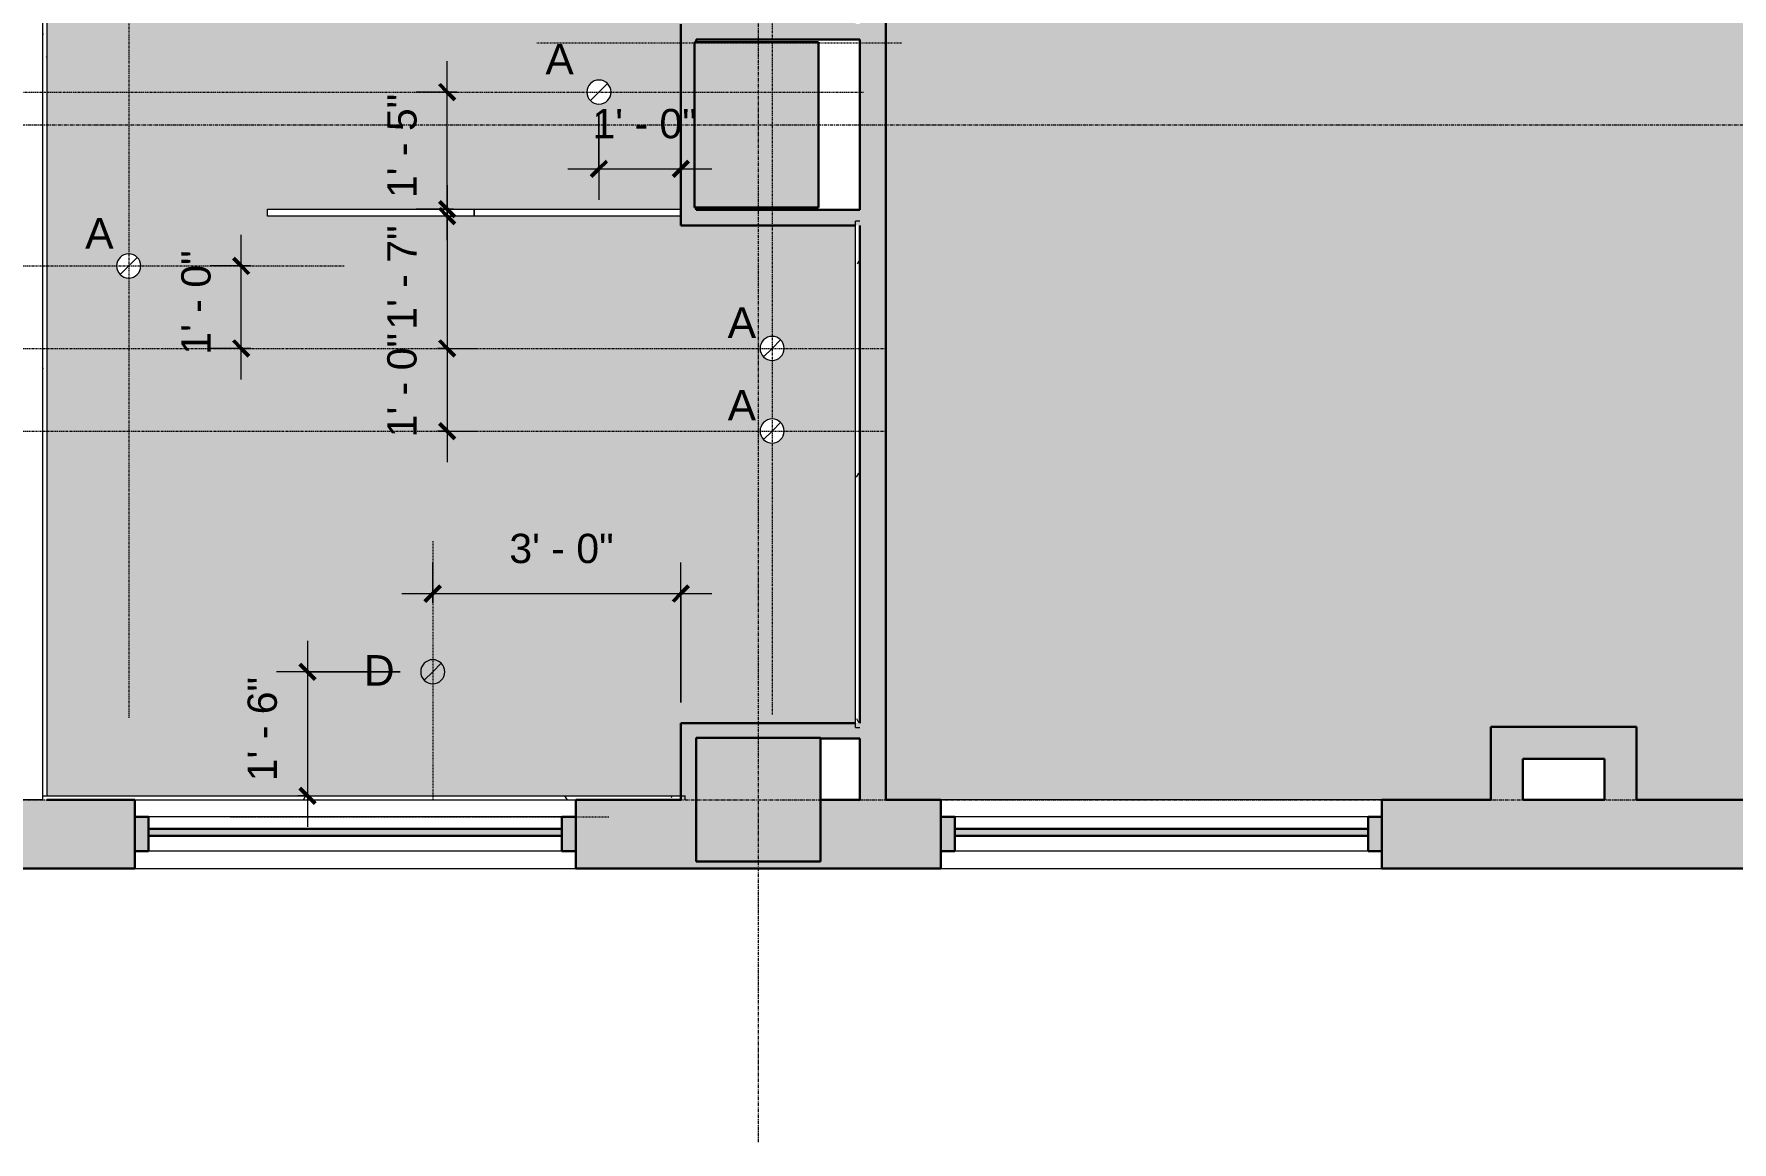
# Model space of a CAD drawing. Header units: inches. Extents: x 2810 to 3942, y 240 to 1078.
# Drawn here: x 3260.7 to 3507.2, y 239.9 to 400.9 of the extents above; entities that cross this region are included whole.
import ezdxf

# ---------------------------------------------------------------- set-up
doc = ezdxf.new("R2010")
doc.units = ezdxf.units.IN
doc.header["$MEASUREMENT"] = 0
for name, pattern in [('Center 1_4_', [0.53125, 0.25, -0.09375, 0.09375, -0.09375]), ('Center 1_8_', [0.3125, 0.125, -0.0625, 0.0625, -0.0625]), ('Grid Line 1_2_', [0.875, 0.5, -0.125, 0.125, -0.125])]:
    doc.linetypes.add(name, pattern=pattern)
for name, color, linetype, lineweight in [('A-ANNO-DIMS', 211, 'Continuous', 9), ('A-ANNO-DIMS-48', 211, 'Continuous', 9), ('A-CLNG', 13, 'Continuous', 18), ('A-CLNG-PATT', 13, 'Continuous', 18), ('A-DETL', 90, 'Continuous', 9), ('A-DETL-GENF', 92, 'Continuous', 9), ('A-GLAZ-CURT', 52, 'Continuous', 18), ('A-GLAZ-CWMG', 51, 'Continuous', 18), ('A-WALL', 113, 'Continuous', 18), ('A-WALL-PATT', 111, 'Continuous', 18), ('E-LITE-EQPM', 33, 'Continuous', 9), ('E-LITE-EQPM-IDEN', 33, 'Continuous', 9), ('I-WALL', 2, 'Continuous', 18), ('S-COLS', 52, 'Continuous', 18), ('S-GRID', 1, 'Continuous', 9)]:
    doc.layers.add(name, color=color, linetype=linetype, lineweight=lineweight)
doc.styles.add('Arial', font='arial.ttf', dxfattribs={"height": 4.425898})
doc.styles.add('Swis721 Lt BT', font='swissl.ttf', dxfattribs={"height": 4.257319})
doc.dimstyles.new('OTJ_-_3_32__Linear__1_2__Tolerance', dxfattribs={"dimscale": 12, "dimtxt": 4.5, "dimasz": 0.1875, "dimexe": 0.375, "dimexo": 0.25, "dimgap": 0.25, "dimtad": 1, "dimdec": 1, "dimrnd": 0.5, "dimzin": 3, "dimdsep": 46, "dimlunit": 4, "dimtxsty": 'Swis721 Lt BT', "dimblk1": 'OBLIQUE', "dimblk2": 'OBLIQUE', "dimsah": 1, "dimcen": 0.09, "dimdle": 0.375, "dimazin": 0, "dimtfac": 1, "dimtdec": 4, "dimtix": 1, "dimtmove": 0, "dimatfit": 3, "dimfxl": 1, "dimtvp": 1, "dimfrac": 2, "dimtolj": 1, "dimtzin": 0, "dimarcsym": 2})
doc.dimstyles.new('OTJ_-_3_32__Linear__1_2__Tolerance_4', dxfattribs={"dimscale": 12, "dimtxt": 4.5, "dimasz": 0.1875, "dimexe": 0.375, "dimexo": 0.25, "dimgap": 0.25, "dimtad": 1, "dimdec": 1, "dimrnd": 0.5, "dimzin": 3, "dimdsep": 46, "dimlunit": 4, "dimtxsty": 'Swis721 Lt BT', "dimblk1": 'OBLIQUE', "dimblk2": 'OBLIQUE', "dimsah": 1, "dimcen": 0.09, "dimdle": 0.375, "dimazin": 0, "dimtfac": 1, "dimtdec": 4, "dimtix": 1, "dimtmove": 0, "dimatfit": 3, "dimfxl": 1, "dimtvp": 1, "dimfrac": 2, "dimtolj": 1, "dimtzin": 0, "dimarcsym": 2})
pattern_1 = [(0, (0, 0), (15.36, 3.84), [0.634, -10.886, 0.634, -10.886, -61.44]), (0, (0, 0), (15.36, 3.84), [-23.04, 0.634, -22.406, 0.634, -10.886, -26.88]), (0, (0, 0), (15.36, 3.84), [-57.6, 0.634, -7.046, 0.634, -18.566]), (120, (5.76, 1.92), (-11.0055376, 11.38215), [0.634, -10.886, 0.634, -10.886, -61.44]), (120, (5.76, 1.92), (-11.0055376, 11.38215), [-23.04, 0.634, -22.406, 0.634, -10.886, -26.88]), (120, (5.76, 1.92), (-11.0055376, 11.38215), [-57.6, 0.634, -7.046, 0.634, -18.566]), (240, (7.68, 9.6), (-4.3544624, -15.22215), [0.634, -10.886, 0.634, -10.886, -61.44]), (240, (7.68, 9.6), (-4.3544624, -15.22215), [-23.04, 0.634, -22.406, 0.634, -10.886, -26.88]), (240, (7.68, 9.6), (-4.3544624, -15.22215), [-57.6, 0.634, -7.046, 0.634, -18.566])]

# ---------------------------------------------------------------- blocks, each defined once
blk = doc.blocks.new('System Panel - Glazed-4469464-FIRST FLOOR RCP')
at = {"layer": 'A-GLAZ-CURT'}
blk.add_hatch(color=250, dxfattribs=at).paths.add_polyline_path([(30, -0.75), (-30, -0.75), (-30, -1.75), (30, -1.75)], flags=0)
at = {"layer": 'A-GLAZ-CURT', "color": 8, "lineweight": 30}
for p, q in [((-30, -1.75), (-30, -0.75)), ((-30, -0.75), (30, -0.75)), ((30, -1.75), (-30, -1.75)), ((30, -0.75), (30, -1.75))]:
    blk.add_line(p, q, dxfattribs=at)
blk = doc.blocks.new('Rectangular Mullion - 2 x 5_ rectangular-4469463-FIRST FLOOR RCP')
at = {"layer": 'A-GLAZ-CWMG'}
blk.add_hatch(color=250, dxfattribs=at).paths.add_polyline_path([(-2, -1.5), (0, -1.5), (0, 3.5), (-2, 3.5), (-2, 0.75)], flags=0)
at = {"layer": 'A-GLAZ-CWMG', "color": 8, "lineweight": 30}
for p, q in [((-2, 3.5), (0, 3.5)), ((-2, -1.5), (-2, 3.5)), ((0, 3.5), (0, -1.5)), ((0, -1.5), (-2, -1.5))]:
    blk.add_line(p, q, dxfattribs=at)
blk = doc.blocks.new('Rectangular Mullion - 2 x 5_ rectangular-4354936-FIRST FLOOR RCP')
at = {"layer": 'A-GLAZ-CWMG'}
blk.add_hatch(color=250, dxfattribs=at).paths.add_polyline_path([(0, -1.5), (-2, -1.5), (-2, 3.5), (0, 3.5), (0, 0.75)], flags=0)
at = {"layer": 'A-GLAZ-CWMG', "color": 8, "lineweight": 30}
for p, q in [((0, 3.5), (-2, 3.5)), ((-2, 3.5), (-2, -1.5)), ((0, -1.5), (0, 3.5)), ((-2, -1.5), (0, -1.5))]:
    blk.add_line(p, q, dxfattribs=at)
blk = doc.blocks.new('Concrete-Rectangular-Column - 18X18-4463687-FIRST FLOOR RCP')
at = {"layer": 'S-COLS'}
blk.add_hatch(color=250, dxfattribs=at).paths.add_polyline_path([(9, -9), (9, 9), (-9, 9), (-9, -9)], flags=0)
at = {"layer": 'S-COLS', "color": 8, "lineweight": 30}
for p, q in [((-9, 9), (9, 9)), ((-9, -9), (-9, 9)), ((9, 9), (9, -9)), ((9, -9), (-9, -9))]:
    blk.add_line(p, q, dxfattribs=at)
blk = doc.blocks.new('Concrete-Rectangular-Column - 18 x 24-4467884-FIRST FLOOR RCP')
at = {"layer": 'S-COLS'}
blk.add_hatch(color=250, dxfattribs=at).paths.add_polyline_path([(-7.96, -12), (9, -12), (9, 12), (-9, 12), (-9, -12)], flags=0)
at = {"layer": 'S-COLS', "color": 8, "lineweight": 30}
for p, q in [((-9, 12), (9, 12)), ((-9, -12), (-9, 12)), ((9, 12), (9, -12)), ((9, -12), (-9, -12))]:
    blk.add_line(p, q, dxfattribs=at)
blk = doc.blocks.new('Rectangular Mullion - 2 x 5_ rectangular-V2-FIRST FLOOR RCP')
at = {"layer": 'A-GLAZ-CWMG', "color": 55}
for p, q in [((2986.22, 287.16), (2926.22, 287.16)), ((2986.22, 282.16), (2926.22, 282.16))]:
    blk.add_line(p, q, dxfattribs=at)
blk = doc.blocks.new('System Panel - Glazed-4493654-FIRST FLOOR RCP')
at = {"layer": 'A-GLAZ-CURT'}
for p, q in [((-15, -1.75), (-15, -0.75)), ((-15, -0.75), (15, -0.75)), ((15, -1.75), (-15, -1.75)), ((15, -0.75), (15, -1.75))]:
    blk.add_line(p, q, dxfattribs=at)
blk = doc.blocks.new('Downlight - Recessed Can - A TYPE 3_5_-4499905-FIRST FLOOR RCP')
at = {"layer": 'E-LITE-EQPM'}
for q in [(-1.24, -1.24), (1.24, 1.24)]:
    blk.add_line((0, 0), q, dxfattribs=at)
for start, end in [(360, 180), (180, 360)]:
    blk.add_arc((0, 0), 1.75, start, end, dxfattribs=at)
blk = doc.blocks.new('Downlight - Recessed Can - D TYPE 3_5_-4618575-FIRST FLOOR RCP')
at = {"layer": 'E-LITE-EQPM'}
for q in [(-1.24, -1.24), (1.24, 1.24)]:
    blk.add_line((0, 0), q, dxfattribs=at)
for start, end in [(360, 180), (180, 360)]:
    blk.add_arc((0, 0), 1.75, start, end, dxfattribs=at)
blk = doc.blocks.new('DIMBLOCK24-FIRST FLOOR RCP')
at = {"layer": 'A-ANNO-DIMS-48'}
for p, q in [((3320.68, 378.91), (3320.68, 355.19)), ((3321.6, 374.41), (3316.18, 374.41)), ((3320.68, 374.41), (3321.6, 374.41)), ((3319.27, 355.19), (3325.18, 355.19)), ((3320.68, 355.19), (3319.27, 355.19))]:
    blk.add_line(p, q, dxfattribs=at)
at = {"layer": 'A-ANNO-DIMS-48', "lineweight": 50}
for p, q in [((3320.68, 374.41), (3319.56, 375.54)), ((3320.68, 374.41), (3321.81, 373.29)), ((3320.68, 355.19), (3319.56, 356.32)), ((3320.68, 355.19), (3321.81, 354.07))]:
    blk.add_line(p, q, dxfattribs=at)
at = {"layer": 'A-ANNO-DIMS-48', "color": 0, "insert": (3311.99, 357.91), "char_height": 4.257, "width": 16.5429, "attachment_point": 1, "rotation": 90, "line_spacing_factor": 1.00667, "style": 'Swis721 Lt BT'}
blk.add_mtext('1\' - 7"', dxfattribs=at)
blk = doc.blocks.new('_Oblique')
at = {"color": 0, "linetype": 'ByBlock', "lineweight": -2}
blk.add_line((-0.5, -0.5), (0.5, 0.5), dxfattribs=at)
blk = doc.blocks.new('DIMBLOCK25-FIRST FLOOR RCP')
at = {"layer": 'A-ANNO-DIMS-48'}
for p, q in [((3319.27, 355.19), (3325.18, 355.19)), ((3320.68, 355.19), (3319.27, 355.19)), ((3320.68, 355.19), (3320.68, 338.66)), ((3319.27, 343.16), (3325.18, 343.16)), ((3320.68, 343.16), (3319.27, 343.16))]:
    blk.add_line(p, q, dxfattribs=at)
at = {"layer": 'A-ANNO-DIMS-48', "lineweight": 50}
for p, q in [((3320.68, 355.19), (3319.56, 356.32)), ((3320.68, 355.19), (3321.81, 354.07)), ((3320.68, 343.16), (3319.56, 344.29)), ((3320.68, 343.16), (3321.81, 342.04))]:
    blk.add_line(p, q, dxfattribs=at)
at = {"layer": 'A-ANNO-DIMS-48', "color": 0, "insert": (3311.99, 342.28), "char_height": 4.257, "width": 16.5429, "attachment_point": 1, "rotation": 90, "line_spacing_factor": 1.00667, "style": 'Swis721 Lt BT'}
blk.add_mtext('1\' - 0"', dxfattribs=at)
blk = doc.blocks.new('DIMBLOCK26-FIRST FLOOR RCP')
at = {"layer": 'A-ANNO-DIMS-48'}
for p, q in [((3290.79, 350.69), (3290.79, 371.66)), ((3292.2, 367.16), (3286.29, 367.16)), ((3290.79, 367.16), (3292.2, 367.16)), ((3292.2, 355.19), (3286.29, 355.19)), ((3290.79, 355.19), (3292.2, 355.19))]:
    blk.add_line(p, q, dxfattribs=at)
at = {"layer": 'A-ANNO-DIMS-48', "lineweight": 50}
for p, q in [((3290.79, 367.16), (3289.66, 368.29)), ((3290.79, 367.16), (3291.91, 366.04)), ((3290.79, 355.19), (3289.66, 356.32)), ((3290.79, 355.19), (3291.91, 354.07))]:
    blk.add_line(p, q, dxfattribs=at)
at = {"layer": 'A-ANNO-DIMS-48', "color": 0, "insert": (3282.1, 354.28), "char_height": 4.257, "width": 16.5429, "attachment_point": 1, "rotation": 90, "line_spacing_factor": 1.00667, "style": 'Swis721 Lt BT'}
blk.add_mtext('1\' - 0"', dxfattribs=at)
blk = doc.blocks.new('DIMBLOCK30-FIRST FLOOR RCP')
at = {"layer": 'A-ANNO-DIMS-48'}
for p, q in [((3318.6, 318.18), (3318.6, 324.09)), ((3354.6, 303.79), (3354.6, 324.09)), ((3314.1, 319.59), (3359.1, 319.59)), ((3318.6, 319.59), (3318.6, 318.18)), ((3354.6, 319.59), (3354.6, 303.79))]:
    blk.add_line(p, q, dxfattribs=at)
at = {"layer": 'A-ANNO-DIMS-48', "lineweight": 50}
for p, q in [((3318.6, 319.59), (3319.72, 320.71)), ((3354.6, 319.59), (3355.72, 320.71)), ((3318.6, 319.59), (3317.47, 318.46)), ((3354.6, 319.59), (3353.47, 318.46))]:
    blk.add_line(p, q, dxfattribs=at)
at = {"layer": 'A-ANNO-DIMS-48', "color": 0, "insert": (3329.71, 328.27), "char_height": 4.257, "width": 16.5429, "attachment_point": 1, "line_spacing_factor": 1.00667, "style": 'Swis721 Lt BT'}
blk.add_mtext('3\' - 0"', dxfattribs=at)
blk = doc.blocks.new('DIMBLOCK97-FIRST FLOOR RCP')
at = {"layer": 'A-ANNO-DIMS-48'}
for p, q in [((3342.72, 389.41), (3342.72, 376.77)), ((3342.72, 381.27), (3342.72, 389.41)), ((3354.6, 379.86), (3354.6, 385.77)), ((3338.22, 381.27), (3359.1, 381.27)), ((3354.6, 381.27), (3354.6, 379.86))]:
    blk.add_line(p, q, dxfattribs=at)
at = {"layer": 'A-ANNO-DIMS-48', "lineweight": 50}
for p, q in [((3342.72, 381.27), (3343.85, 382.4)), ((3354.6, 381.27), (3355.72, 382.4)), ((3342.72, 381.27), (3341.6, 380.15)), ((3354.6, 381.27), (3353.47, 380.15))]:
    blk.add_line(p, q, dxfattribs=at)
at = {"layer": 'A-ANNO-DIMS-48', "color": 0, "insert": (3341.77, 389.96), "char_height": 4.257, "width": 16.5429, "attachment_point": 1, "line_spacing_factor": 1.00667, "style": 'Swis721 Lt BT'}
blk.add_mtext('1\' - 0"', dxfattribs=at)
blk = doc.blocks.new('DIMBLOCK98-FIRST FLOOR RCP')
at = {"layer": 'A-ANNO-DIMS-48'}
for p, q in [((3320.68, 370.91), (3320.68, 396.91)), ((3322.09, 392.41), (3316.18, 392.41)), ((3320.68, 392.41), (3322.09, 392.41)), ((3321.6, 375.41), (3316.18, 375.41)), ((3320.68, 375.41), (3321.6, 375.41))]:
    blk.add_line(p, q, dxfattribs=at)
at = {"layer": 'A-ANNO-DIMS-48', "lineweight": 50}
for p, q in [((3320.68, 392.41), (3319.56, 393.54)), ((3320.68, 392.41), (3321.81, 391.29)), ((3320.68, 375.41), (3319.56, 376.54)), ((3320.68, 375.41), (3321.81, 374.29))]:
    blk.add_line(p, q, dxfattribs=at)
at = {"layer": 'A-ANNO-DIMS-48', "color": 0, "insert": (3311.99, 377.02), "char_height": 4.257, "width": 16.5429, "attachment_point": 1, "rotation": 90, "line_spacing_factor": 1.00667, "style": 'Swis721 Lt BT'}
blk.add_mtext('1\' - 5"', dxfattribs=at)
blk = doc.blocks.new('DIMBLOCK103-FIRST FLOOR RCP')
at = {"layer": 'A-ANNO-DIMS-48'}
for p, q in [((3300.41, 312.73), (3300.41, 285.73)), ((3313.85, 308.23), (3295.91, 308.23)), ((3300.41, 308.23), (3313.85, 308.23)), ((3299, 290.23), (3304.91, 290.23)), ((3300.41, 290.23), (3299, 290.23))]:
    blk.add_line(p, q, dxfattribs=at)
at = {"layer": 'A-ANNO-DIMS-48', "lineweight": 50}
for p, q in [((3300.41, 308.23), (3299.29, 309.35)), ((3300.41, 308.23), (3301.54, 307.1)), ((3300.41, 290.23), (3299.29, 291.35)), ((3300.41, 290.23), (3301.54, 289.1))]:
    blk.add_line(p, q, dxfattribs=at)
at = {"layer": 'A-ANNO-DIMS-48', "color": 0, "insert": (3291.72, 292.33), "char_height": 4.257, "width": 16.5429, "attachment_point": 1, "rotation": 90, "line_spacing_factor": 1.00667, "style": 'Swis721 Lt BT'}
blk.add_mtext('1\' - 6"', dxfattribs=at)

msp = doc.modelspace()

# ---------------------------------------------------------------- hatches: boundary and pattern name
at = {"layer": 'A-CLNG-PATT'}
h = msp.add_hatch(dxfattribs=at)
h.set_pattern_fill('FP1_2', color=256, style=0, pattern_type=2)
h.set_pattern_definition([(0, (0, 0), (7.68, 1.92), [0.634, -5.126, 0.634, -5.126, -30.72]), (0, (0, 0), (7.68, 1.92), [-11.52, 0.634, -10.886, 0.634, -5.126, -13.44]), (0, (0, 0), (7.68, 1.92), [-28.8, 0.634, -3.206, 0.634, -8.966]), (120, (2.88, 0.96), (-5.5027688, 5.6910751), [0.634, -5.126, 0.634, -5.126, -30.72]), (120, (2.88, 0.96), (-5.5027688, 5.6910751), [-11.52, 0.634, -10.886, 0.634, -5.126, -13.44]), (120, (2.88, 0.96), (-5.5027688, 5.6910751), [-28.8, 0.634, -3.206, 0.634, -8.966]), (240, (3.84, 4.8), (-2.1772312, -7.6110751), [0.634, -5.126, 0.634, -5.126, -30.72]), (240, (3.84, 4.8), (-2.1772312, -7.6110751), [-11.52, 0.634, -10.886, 0.634, -5.126, -13.44]), (240, (3.84, 4.8), (-2.1772312, -7.6110751), [-28.8, 0.634, -3.206, 0.634, -8.966])])
h.paths.add_polyline_path([(3275.35, 290.23), (3354.6, 290.23), (3354.6, 300.79), (3379.97, 300.79), (3379.97, 373.04), (3354.6, 373.04), (3354.6, 374.41), (3294.6, 374.41), (3294.6, 375.41), (3354.6, 375.41), (3354.6, 402.29), (3379.97, 402.29), (3379.97, 461.23), (3268.35, 461.23), (3268.35, 427.48), (3266.6, 427.48), (3266.6, 461.23), (3262.6, 461.23), (3262.6, 290.23), (3272.72, 290.23)], flags=0)
h.paths.add_polyline_path([(3149.51, 290.23), (3233.97, 290.23), (3233.97, 300.01), (3258.85, 300.01), (3258.85, 374.41), (3191.85, 374.41), (3191.85, 375.41), (3258.85, 375.41), (3258.85, 461.23), (3155.97, 461.23), (3155.97, 438.29), (3156.11, 438.11), (3156.29, 437.69), (3156.35, 437.23), (3156.29, 436.78), (3156.11, 436.36), (3155.97, 436.18), (3155.97, 427.48), (3154.22, 427.48), (3154.22, 435.53), (3154.15, 435.54), (3153.72, 435.72), (3153.36, 436), (3153.08, 436.36), (3152.91, 436.78), (3152.85, 437.23), (3152.91, 437.69), (3153.08, 438.11), (3153.36, 438.47), (3153.72, 438.75), (3154.22, 438.93), (3154.22, 461.23), (3149.47, 461.23), (3149.47, 290.23), (3149.51, 290.23)], flags=0)
h.paths.add_polyline_path([(3114.77, 290.29), (3120.6, 290.29), (3120.6, 301.45), (3145.72, 301.45), (3145.72, 363.17), (3108.72, 363.17), (3108.72, 374.41), (3060.6, 374.41), (3060.6, 375.41), (3108.72, 375.41), (3108.72, 461.23), (3026.38, 461.23), (3026.38, 427.48), (3024.63, 427.48), (3024.63, 461.23), (3019.47, 461.23), (3019.47, 299.7), (3025.16, 299.7), (3025.16, 290.29), (3113.98, 290.29)], flags=0)
h.paths.add_polyline_path([(2949.51, 290.29), (2991.51, 290.29), (2991.51, 299.7), (3015.72, 299.7), (3015.72, 374.41), (2949.51, 374.41), (2949.51, 375.41), (3015.72, 375.41), (3015.72, 461.23), (2914.97, 461.23), (2914.97, 438.13), (2915.24, 438.47), (2915.6, 438.75), (2916.02, 438.92), (2916.47, 438.98), (2916.93, 438.92), (2917.35, 438.75), (2917.71, 438.47), (2917.99, 438.11), (2918.16, 437.69), (2918.22, 437.23), (2918.16, 436.78), (2917.99, 436.36), (2917.71, 436), (2917.35, 435.72), (2916.93, 435.54), (2916.47, 435.48), (2916.02, 435.54), (2915.6, 435.72), (2915.24, 436), (2914.97, 436.34), (2914.96, 427.48), (2913.22, 427.48), (2913.22, 461.23), (2904.47, 461.23), (2904.47, 473.42), (2898.35, 473.42), (2898.35, 402.29), (2908.85, 402.29), (2908.85, 373.04), (2898.35, 373.04), (2898.35, 300.79), (2908.85, 300.79), (2908.85, 290.29), (2924.22, 290.29)], flags=0)
h.paths.add_polyline_path([(3133.6, 341.41), (3133.15, 341.47), (3132.72, 341.65), (3132.36, 341.93), (3132.08, 342.29), (3131.91, 342.71), (3131.85, 343.16), (3131.91, 343.62), (3132.08, 344.04), (3132.36, 344.4), (3132.72, 344.68), (3133.15, 344.86), (3133.6, 344.91), (3134.05, 344.86), (3134.47, 344.68), (3134.84, 344.4), (3135.11, 344.04), (3135.29, 343.62), (3135.35, 343.16), (3135.29, 342.71), (3135.11, 342.29), (3134.84, 341.93), (3134.47, 341.65), (3134.05, 341.47)], flags=0)
h.paths.add_polyline_path([(3246.72, 341.44), (3246.27, 341.5), (3245.85, 341.68), (3245.49, 341.95), (3245.21, 342.32), (3245.03, 342.74), (3244.97, 343.19), (3245.03, 343.64), (3245.21, 344.07), (3245.49, 344.43), (3245.85, 344.71), (3246.27, 344.88), (3246.72, 344.94), (3247.18, 344.88), (3247.6, 344.71), (3247.96, 344.43), (3248.24, 344.07), (3248.41, 343.64), (3248.47, 343.19), (3248.41, 342.74), (3248.24, 342.32), (3247.96, 341.95), (3247.6, 341.68), (3247.18, 341.5)], flags=0)
h.paths.add_polyline_path([(3003.51, 341.44), (3003.05, 341.5), (3002.63, 341.68), (3002.27, 341.95), (3001.99, 342.32), (3001.82, 342.74), (3001.76, 343.19), (3001.82, 343.64), (3001.99, 344.07), (3002.27, 344.43), (3002.63, 344.71), (3003.05, 344.88), (3003.51, 344.94), (3003.96, 344.88), (3004.38, 344.71), (3004.74, 344.43), (3005.02, 344.07), (3005.2, 343.64), (3005.26, 343.19), (3005.2, 342.74), (3005.02, 342.32), (3004.74, 341.95), (3004.38, 341.68), (3003.96, 341.5)], flags=0)
h.paths.add_polyline_path([(3367.85, 341.44), (3367.4, 341.5), (3366.97, 341.68), (3366.61, 341.95), (3366.33, 342.32), (3366.16, 342.74), (3366.1, 343.19), (3366.16, 343.64), (3366.33, 344.07), (3366.61, 344.43), (3366.97, 344.71), (3367.4, 344.88), (3367.85, 344.94), (3368.3, 344.88), (3368.72, 344.71), (3369.09, 344.43), (3369.36, 344.07), (3369.54, 343.64), (3369.6, 343.19), (3369.54, 342.74), (3369.36, 342.32), (3369.09, 341.95), (3368.72, 341.68), (3368.3, 341.5)], flags=0)
h.paths.add_polyline_path([(3246.72, 353.19), (3246.27, 353.25), (3245.85, 353.43), (3245.49, 353.7), (3245.21, 354.07), (3245.03, 354.49), (3244.97, 354.94), (3245.03, 355.39), (3245.21, 355.82), (3245.49, 356.18), (3245.85, 356.46), (3246.27, 356.63), (3246.72, 356.69), (3247.18, 356.63), (3247.6, 356.46), (3247.96, 356.18), (3248.24, 355.82), (3248.41, 355.39), (3248.47, 354.94), (3248.41, 354.49), (3248.24, 354.07), (3247.96, 353.7), (3247.6, 353.43), (3247.18, 353.25)], flags=0)
h.paths.add_polyline_path([(3133.6, 353.19), (3133.15, 353.25), (3132.72, 353.43), (3132.36, 353.7), (3132.08, 354.07), (3131.91, 354.49), (3131.85, 354.94), (3131.91, 355.39), (3132.08, 355.82), (3132.36, 356.18), (3132.72, 356.46), (3133.15, 356.63), (3133.6, 356.69), (3134.05, 356.63), (3134.47, 356.46), (3134.84, 356.18), (3135.11, 355.82), (3135.29, 355.39), (3135.35, 354.94), (3135.29, 354.49), (3135.11, 354.07), (3134.84, 353.7), (3134.47, 353.43), (3134.05, 353.25), (3133.76, 353.21)], flags=0)
h.paths.add_polyline_path([(3003.51, 353.19), (3003.05, 353.25), (3002.63, 353.43), (3002.27, 353.7), (3001.99, 354.07), (3001.82, 354.49), (3001.76, 354.94), (3001.82, 355.39), (3001.99, 355.82), (3002.27, 356.18), (3002.63, 356.46), (3003.05, 356.63), (3003.53, 356.69), (3003.96, 356.63), (3004.38, 356.46), (3004.74, 356.18), (3005.02, 355.82), (3005.2, 355.39), (3005.26, 354.94), (3005.2, 354.49), (3005.02, 354.07), (3004.74, 353.7), (3004.38, 353.43), (3003.96, 353.25)], flags=0)
h.paths.add_polyline_path([(3367.85, 353.44), (3367.4, 353.5), (3366.97, 353.68), (3366.61, 353.95), (3366.33, 354.32), (3366.16, 354.74), (3366.1, 355.19), (3366.16, 355.64), (3366.33, 356.07), (3366.61, 356.43), (3366.97, 356.71), (3367.4, 356.88), (3367.91, 356.93), (3368.3, 356.88), (3368.72, 356.71), (3369.09, 356.43), (3369.36, 356.07), (3369.54, 355.64), (3369.6, 355.19), (3369.54, 354.74), (3369.36, 354.32), (3369.09, 353.95), (3368.72, 353.68), (3368.3, 353.5)], flags=0)
h.paths.add_polyline_path([(3274.47, 365.41), (3274.02, 365.47), (3273.6, 365.65), (3273.24, 365.93), (3272.96, 366.29), (3272.78, 366.71), (3272.72, 367.16), (3272.78, 367.62), (3272.96, 368.04), (3273.24, 368.4), (3273.6, 368.68), (3274.02, 368.86), (3274.47, 368.91), (3274.93, 368.86), (3275.35, 368.68), (3275.71, 368.4), (3275.99, 368.04), (3276.16, 367.62), (3276.22, 367.16), (3276.16, 366.71), (3275.99, 366.29), (3275.71, 365.93), (3275.35, 365.65), (3274.93, 365.47)], flags=0)
h.paths.add_polyline_path([(3154.6, 365.41), (3154.15, 365.47), (3153.72, 365.65), (3153.36, 365.93), (3153.08, 366.29), (3152.91, 366.71), (3152.85, 367.16), (3152.91, 367.62), (3153.08, 368.04), (3153.36, 368.4), (3153.72, 368.68), (3154.15, 368.86), (3154.6, 368.91), (3155.05, 368.86), (3155.47, 368.68), (3155.84, 368.4), (3156.11, 368.04), (3156.29, 367.62), (3156.35, 367.16), (3156.29, 366.71), (3156.11, 366.29), (3155.84, 365.93), (3155.47, 365.65), (3155.05, 365.47)], flags=0)
h.paths.add_polyline_path([(3031.51, 365.41), (3031.05, 365.47), (3030.63, 365.65), (3030.27, 365.93), (3029.99, 366.29), (3029.82, 366.71), (3029.76, 367.16), (3029.82, 367.62), (3029.99, 368.04), (3030.27, 368.4), (3030.63, 368.68), (3031.05, 368.86), (3031.51, 368.91), (3031.96, 368.86), (3032.38, 368.68), (3032.74, 368.4), (3033.02, 368.04), (3033.2, 367.62), (3033.26, 367.16), (3033.2, 366.71), (3033.02, 366.29), (3032.74, 365.93), (3032.38, 365.65), (3031.96, 365.47)], flags=0)
h.paths.add_polyline_path([(2916.47, 365.41), (2916.02, 365.47), (2915.6, 365.65), (2915.24, 365.93), (2914.96, 366.29), (2914.78, 366.71), (2914.72, 367.16), (2914.78, 367.62), (2914.96, 368.04), (2915.24, 368.4), (2915.6, 368.68), (2916.02, 368.86), (2916.47, 368.91), (2916.93, 368.86), (2917.35, 368.68), (2917.71, 368.4), (2917.99, 368.04), (2918.16, 367.62), (2918.22, 367.16), (2918.16, 366.71), (2917.99, 366.29), (2917.71, 365.93), (2917.35, 365.65), (2916.93, 365.47)], flags=0)
h.paths.add_polyline_path([(3246.72, 390.66), (3246.27, 390.72), (3245.85, 390.9), (3245.49, 391.18), (3245.21, 391.54), (3245.03, 391.96), (3244.97, 392.41), (3245.03, 392.87), (3245.21, 393.29), (3245.49, 393.65), (3245.85, 393.93), (3246.27, 394.11), (3246.72, 394.16), (3247.18, 394.11), (3247.6, 393.93), (3247.96, 393.65), (3248.24, 393.29), (3248.41, 392.87), (3248.47, 392.41), (3248.41, 391.96), (3248.24, 391.54), (3247.96, 391.18), (3247.6, 390.9), (3247.18, 390.72)], flags=0)
h.paths.add_polyline_path([(3342.72, 390.66), (3342.27, 390.72), (3341.85, 390.9), (3341.49, 391.18), (3341.21, 391.54), (3341.03, 391.96), (3340.97, 392.41), (3341.03, 392.87), (3341.21, 393.29), (3341.49, 393.65), (3341.85, 393.93), (3342.27, 394.11), (3342.72, 394.16), (3343.18, 394.11), (3343.6, 393.93), (3343.96, 393.65), (3344.24, 393.29), (3344.41, 392.87), (3344.47, 392.41), (3344.41, 391.96), (3344.24, 391.54), (3343.96, 391.18), (3343.6, 390.9), (3343.18, 390.72)], flags=0)
h.paths.add_polyline_path([(3096.72, 390.66), (3096.27, 390.72), (3095.85, 390.9), (3095.49, 391.18), (3095.21, 391.54), (3095.03, 391.96), (3094.97, 392.41), (3095.03, 392.87), (3095.21, 393.29), (3095.49, 393.65), (3095.85, 393.93), (3096.27, 394.11), (3096.72, 394.16), (3097.18, 394.11), (3097.6, 393.93), (3097.96, 393.65), (3098.24, 393.29), (3098.41, 392.87), (3098.47, 392.41), (3098.41, 391.96), (3098.24, 391.54), (3097.96, 391.18), (3097.6, 390.9), (3097.18, 390.72)], flags=0)
h.paths.add_polyline_path([(3003.51, 390.66), (3003.05, 390.72), (3002.63, 390.9), (3002.27, 391.18), (3001.99, 391.54), (3001.82, 391.96), (3001.76, 392.41), (3001.82, 392.87), (3001.99, 393.29), (3002.27, 393.65), (3002.63, 393.93), (3003.05, 394.11), (3003.51, 394.16), (3003.96, 394.11), (3004.38, 393.93), (3004.74, 393.65), (3005.02, 393.29), (3005.2, 392.87), (3005.26, 392.41), (3005.2, 391.96), (3005.02, 391.54), (3004.74, 391.18), (3004.38, 390.9), (3003.96, 390.72)], flags=0)
h.paths.add_polyline_path([(3246.72, 435.48), (3246.27, 435.54), (3245.85, 435.72), (3245.49, 436), (3245.21, 436.36), (3245.03, 436.78), (3244.97, 437.23), (3245.03, 437.69), (3245.21, 438.11), (3245.49, 438.47), (3245.85, 438.75), (3246.27, 438.92), (3246.72, 438.98), (3247.18, 438.92), (3247.6, 438.75), (3247.96, 438.47), (3248.24, 438.11), (3248.41, 437.69), (3248.47, 437.23), (3248.41, 436.78), (3248.24, 436.36), (3247.96, 436), (3247.6, 435.72), (3247.18, 435.54)], flags=0)
h.paths.add_polyline_path([(3274.47, 435.48), (3274.02, 435.54), (3273.6, 435.72), (3273.24, 436), (3272.96, 436.36), (3272.78, 436.78), (3272.72, 437.23), (3272.78, 437.69), (3272.96, 438.11), (3273.24, 438.47), (3273.6, 438.75), (3274.02, 438.92), (3274.47, 438.98), (3274.93, 438.92), (3275.35, 438.75), (3275.71, 438.47), (3275.99, 438.11), (3276.16, 437.69), (3276.22, 437.23), (3276.16, 436.78), (3275.99, 436.36), (3275.71, 436), (3275.35, 435.72), (3274.93, 435.54)], flags=0)
h.paths.add_polyline_path([(3096.72, 435.48), (3096.27, 435.54), (3095.85, 435.72), (3095.49, 436), (3095.21, 436.36), (3095.03, 436.78), (3094.97, 437.23), (3095.04, 437.71), (3095.21, 438.11), (3095.49, 438.47), (3095.85, 438.75), (3096.27, 438.92), (3096.72, 438.98), (3097.18, 438.92), (3097.6, 438.75), (3097.96, 438.47), (3098.24, 438.11), (3098.41, 437.69), (3098.47, 437.23), (3098.41, 436.78), (3098.24, 436.36), (3097.96, 436), (3097.6, 435.72), (3097.18, 435.54)], flags=0)
h.paths.add_polyline_path([(3367.85, 435.48), (3367.4, 435.54), (3366.97, 435.72), (3366.61, 436), (3366.33, 436.36), (3366.16, 436.78), (3366.1, 437.23), (3366.16, 437.69), (3366.33, 438.11), (3366.61, 438.47), (3366.97, 438.75), (3367.4, 438.92), (3367.85, 438.98), (3368.3, 438.92), (3368.72, 438.75), (3369.09, 438.47), (3369.36, 438.11), (3369.54, 437.69), (3369.6, 437.23), (3369.54, 436.78), (3369.36, 436.36), (3369.09, 436), (3368.72, 435.72), (3368.3, 435.54)], flags=0)
h.paths.add_polyline_path([(3003.51, 435.48), (3003.05, 435.54), (3002.63, 435.72), (3002.27, 436), (3001.99, 436.36), (3001.82, 436.78), (3001.76, 437.23), (3001.82, 437.69), (3001.99, 438.11), (3002.27, 438.47), (3002.63, 438.75), (3003.05, 438.92), (3003.51, 438.98), (3003.96, 438.92), (3004.38, 438.75), (3004.74, 438.47), (3005.02, 438.11), (3005.2, 437.69), (3005.26, 437.23), (3005.2, 436.78), (3005.02, 436.36), (3004.74, 436), (3004.38, 435.72), (3003.96, 435.54)], flags=0)
h.paths.add_polyline_path([(3031.51, 435.48), (3031.05, 435.54), (3030.63, 435.72), (3030.27, 436), (3029.99, 436.36), (3029.82, 436.78), (3029.76, 437.23), (3029.82, 437.69), (3029.99, 438.11), (3030.27, 438.47), (3030.63, 438.75), (3031.05, 438.92), (3031.51, 438.98), (3031.96, 438.92), (3032.38, 438.75), (3032.74, 438.47), (3033.02, 438.11), (3033.2, 437.69), (3033.26, 437.23), (3033.2, 436.78), (3033.02, 436.36), (3032.74, 436), (3032.38, 435.72), (3031.96, 435.54)], flags=0)
at = {"layer": 'A-DETL-GENF'}
h = msp.add_hatch(color=9, dxfattribs=at)
h.paths.add_polyline_path([(3860.35, 289.66), (3880.86, 289.66), (3880.86, 1053.64), (3826.79, 1053.64), (3826.79, 1025.6), (3807.79, 1025.6), (3807.79, 888.73), (3819.04, 888.73), (3819.04, 788.73), (3822.79, 788.73), (3822.79, 770.79), (3823.54, 770.79), (3823.54, 737.39), (3847.05, 760.9), (3848.29, 759.66), (3823.54, 734.91), (3823.54, 734.04), (3822.79, 734.04), (3822.79, 716.73), (3844.79, 716.73), (3844.79, 639.04), (3843.72, 639.04), (3843.72, 629.66), (3843.1, 629.66), (3843.1, 616.66), (3825.1, 616.66), (3825.1, 629.6), (3820.47, 629.6), (3820.47, 628.85), (3747.72, 628.85), (3747.72, 629.6), (3742.16, 629.6), (3742.16, 639.04), (3691.79, 639.04), (3691.79, 608.6), (3476.16, 608.6), (3476.16, 639.04), (3419.35, 639.04), (3419.35, 524.29), (3440.35, 524.29), (3440.35, 471.04), (3384.35, 471.04), (3384.35, 289.66), (3472.16, 289.66), (3472.16, 300.23), (3493.29, 300.23), (3493.29, 289.66), (3588.6, 289.66), (3588.6, 300.79), (3610.85, 300.79), (3610.85, 289.66), (3706.16, 289.66), (3706.16, 300.23), (3727.29, 300.23), (3727.29, 289.66), (3822.6, 289.66), (3822.6, 300.79), (3844.85, 300.79), (3844.85, 289.66)], flags=0)
h.paths.add_polyline_path([(3842.6, 375.66), (3824.6, 375.66), (3824.6, 399.66), (3842.6, 399.66)], flags=0)
h.paths.add_polyline_path([(3590.6, 375.66), (3590.6, 399.66), (3608.6, 399.66), (3608.6, 375.66), (3590.85, 375.66)], flags=0)
h.paths.add_polyline_path([(3516.47, 613.23), (3687.16, 613.23), (3687.16, 639.04), (3682.85, 639.04), (3682.85, 638.29), (3610.1, 638.29), (3610.1, 639.04), (3588.85, 639.04), (3588.85, 638.29), (3516.1, 638.29), (3516.1, 639.04), (3511.79, 639.04), (3511.79, 613.23), (3516.1, 613.23)], flags=0)
h.paths.add_polyline_path([(3484.35, 613.23), (3507.16, 613.23), (3507.16, 639.04), (3480.79, 639.04), (3480.79, 613.23)], flags=0)
h.paths.add_polyline_path([(3590.85, 616.66), (3590.85, 634.66), (3608.85, 634.66), (3608.85, 616.66)], flags=0)
h.paths.add_polyline_path([(3825.1, 854.48), (3825.1, 872.48), (3843.1, 872.48), (3843.1, 854.48), (3826.79, 854.48)], flags=0)
at = {"layer": 'A-WALL-PATT', "lineweight": 9}
for points in [[(3384.35, 289.66), (3384.35, 474.91), (3380.6, 474.91), (3380.6, 289.66)], [(3380.6, 400.04), (3380.6, 402.29), (3354.6, 402.29), (3354.6, 400.04), (3379.52, 400.04)], [(3356.85, 373.04), (3356.85, 375.66), (3356.6, 375.66), (3356.6, 399.66), (3356.85, 399.66), (3356.85, 400.04), (3354.6, 400.04), (3354.6, 373.04)], [(3380.6, 373.04), (3380.6, 375.29), (3356.85, 375.29), (3356.85, 373.04), (3380.51, 373.04)], [(3356.85, 289.66), (3356.85, 300.79), (3354.6, 300.79), (3354.6, 289.66)], [(3380.6, 298.54), (3380.6, 300.79), (3356.85, 300.79), (3356.85, 298.66), (3374.85, 298.66), (3374.85, 298.54), (3377.71, 298.54)], [(3476.79, 289.66), (3476.79, 300.23), (3472.16, 300.23), (3472.16, 289.66)], [(3476.79, 295.6), (3488.66, 295.6), (3488.66, 300.23), (3476.79, 300.23)], [(3493.29, 289.66), (3493.29, 300.23), (3488.66, 300.23), (3488.66, 289.66)]]:
    msp.add_hatch(color=7, dxfattribs=at).paths.add_polyline_path(points, flags=0)
h = msp.add_hatch(dxfattribs=at)
h.set_pattern_fill('FP1_1', color=256, style=0, pattern_type=2)
h.set_pattern_definition(pattern_1)
h.paths.add_polyline_path([(3262.6, 290.23), (3262.6, 461.23), (3261.97, 461.23), (3261.97, 290.23)], flags=0)
h = msp.add_hatch(dxfattribs=at)
h.set_pattern_fill('FP1_1', color=256, style=0, pattern_type=2)
h.set_pattern_definition(pattern_1)
h.paths.add_polyline_path([(3380.6, 300.79), (3380.6, 373.04), (3379.97, 373.04), (3379.97, 300.79)], flags=0)
h = msp.add_hatch(color=7, dxfattribs=at)
h.paths.add_polyline_path([(3842.72, 279.66), (3860.35, 279.66), (3860.35, 289.66), (3842.72, 289.66), (3842.72, 280.66), (3824.72, 280.66), (3824.72, 289.66), (3807.35, 289.66), (3807.35, 279.66), (3824.72, 279.66)], flags=0)
h.paths.add_polyline_path([(3743.35, 279.66), (3743.35, 289.66), (3690.35, 289.66), (3690.35, 279.66)], flags=0)
h.paths.add_polyline_path([(3572.85, 279.66), (3626.35, 279.66), (3626.35, 289.66), (3608.85, 289.66), (3608.85, 280.66), (3590.85, 280.66), (3590.85, 289.66), (3572.85, 289.66), (3572.85, 280.66)], flags=0)
h.paths.add_polyline_path([(3456.35, 279.66), (3508.85, 279.66), (3508.85, 289.66), (3456.35, 289.66)], flags=0)
h.paths.add_polyline_path([(3354.6, 279.66), (3392.35, 279.66), (3392.35, 289.66), (3374.85, 289.66), (3374.85, 280.66), (3356.85, 280.66), (3356.85, 289.66), (3339.35, 289.66), (3339.35, 279.66)], flags=0)
h.paths.add_polyline_path([(3272.96, 279.66), (3275.35, 279.66), (3275.35, 289.66), (3222.35, 289.66), (3222.35, 279.66), (3272.78, 279.66)], flags=0)
h.paths.add_polyline_path([(3149.47, 279.66), (3158.35, 279.66), (3158.35, 289.66), (3140.85, 289.66), (3140.85, 280.66), (3122.85, 280.66), (3122.85, 289.66), (3105.35, 289.66), (3105.35, 279.66), (3148.68, 279.66)], flags=0)
h.paths.add_polyline_path([(3025.16, 279.66), (3041.35, 279.66), (3041.35, 289.66), (2988.22, 289.66), (2988.22, 279.66), (3018.12, 279.66)], flags=0)
h.paths.add_polyline_path([(2891.9, 279.66), (2924.22, 279.66), (2924.22, 289.66), (2906.85, 289.66), (2906.85, 280.66), (2888.85, 280.66), (2888.85, 289.66), (2887.72, 289.66), (2887.72, 279.66), (2891.75, 279.66)], flags=0)
h = msp.add_hatch(dxfattribs=at)
h.set_pattern_fill('FP1_1', color=256, style=0, pattern_type=2)
h.set_pattern_definition(pattern_1)
h.paths.add_polyline_path([(3275.35, 289.6), (3339.35, 289.6), (3339.35, 289.66), (3354.6, 289.66), (3354.6, 290.23), (3261.97, 290.23), (3261.97, 289.66), (3275.35, 289.66), (3275.35, 289.61)], flags=0)

# ---------------------------------------------------------------- linework, layer by layer
at = {"layer": 'A-CLNG'}
for centre, start, end in [((3342.72, 392.41), 0, 180), ((3342.72, 392.41), 180, 0), ((3274.47, 367.16), 0, 180), ((3274.47, 367.16), 180, 0), ((3367.85, 355.19), 0, 180), ((3367.85, 355.19), 180, 0), ((3367.85, 343.19), 0, 180), ((3367.85, 343.19), 180, 0)]:
    msp.add_arc(centre, 1.75, start, end, dxfattribs=at)
at = {"layer": 'A-DETL', "linetype": 'Center 1_4_', "lineweight": 18}
for p, q in [((3367.85, 476.04), (3367.85, 302.04)), ((3274.47, 475.54), (3274.47, 301.54)), ((2901.94, 392.41), (3381.12, 392.41)), ((2905.16, 367.16), (3305.72, 367.16)), ((2905.16, 355.19), (3384.35, 355.19)), ((2905.16, 343.16), (3384.35, 343.16))]:
    msp.add_line(p, q, dxfattribs=at)
at = {"layer": 'A-DETL', "linetype": 'Center 1_8_', "lineweight": 18}
for p, q in [((3333.69, 399.54), (3386.69, 399.54)), ((3318.6, 327.18), (3318.6, 289.66)), ((3289.22, 287.16), (3344.22, 287.16))]:
    msp.add_line(p, q, dxfattribs=at)
at = {"layer": 'A-WALL'}
for p, q in [((3261.97, 461.86), (3261.97, 289.66)), ((3379.97, 373.04), (3379.97, 373.66)), ((3379.97, 300.16), (3379.97, 300.79)), ((3261.97, 289.66), (3258.85, 289.66)), ((3261.97, 290.23), (3262.6, 290.23)), ((3354.6, 290.23), (3355.22, 290.23))]:
    msp.add_line(p, q, dxfattribs=at)
at = {"layer": 'A-WALL', "color": 8, "lineweight": 30}
for p, q in [((3472.16, 289.66), (3472.16, 300.23)), ((3472.16, 300.23), (3493.29, 300.23)), ((3493.29, 300.23), (3493.29, 289.66)), ((3476.79, 295.6), (3476.79, 289.66)), ((3488.66, 295.6), (3476.79, 295.6)), ((3488.66, 289.66), (3488.66, 295.6)), ((3262.6, 289.66), (3275.35, 289.66)), ((3275.35, 289.66), (3275.35, 279.66)), ((3339.35, 279.66), (3339.35, 289.66)), ((3339.35, 289.66), (3354.6, 289.66)), ((3374.85, 289.66), (3380.6, 289.66)), ((3384.35, 289.66), (3392.35, 289.66)), ((3392.35, 289.66), (3392.35, 279.66)), ((3456.35, 279.66), (3456.35, 289.66)), ((3456.35, 289.66), (3472.16, 289.66)), ((3476.79, 289.66), (3488.66, 289.66)), ((3493.29, 289.66), (3508.85, 289.66)), ((3275.35, 279.66), (3222.35, 279.66)), ((3392.35, 279.66), (3339.35, 279.66)), ((3508.85, 279.66), (3456.35, 279.66))]:
    msp.add_line(p, q, dxfattribs=at)
at = {"layer": 'A-WALL', "color": 55}
for p, q in [((3456.35, 289.66), (3392.35, 289.66)), ((3275.35, 279.66), (3339.35, 279.66)), ((3392.35, 279.66), (3456.35, 279.66))]:
    msp.add_line(p, q, dxfattribs=at)
at = {"layer": 'I-WALL', "color": 8, "lineweight": 30}
for p, q in [((3384.35, 474.91), (3384.35, 289.66)), ((3354.6, 373.04), (3354.6, 402.29)), ((3380.6, 400.04), (3356.85, 400.04)), ((3356.85, 400.04), (3356.85, 399.66)), ((3380.6, 375.29), (3380.6, 400.04)), ((3356.85, 375.66), (3356.85, 375.29)), ((3356.85, 375.29), (3380.6, 375.29)), ((3379.97, 373.04), (3354.6, 373.04)), ((3380.6, 300.79), (3380.6, 373.04)), ((3354.6, 289.66), (3354.6, 300.79)), ((3354.6, 300.79), (3379.97, 300.79)), ((3380.6, 298.54), (3374.85, 298.54)), ((3380.6, 289.66), (3380.6, 298.54))]:
    msp.add_line(p, q, dxfattribs=at)
at = {"layer": 'I-WALL'}
for p, q in [((3262.6, 461.23), (3262.6, 290.23)), ((3379.97, 300.79), (3379.97, 373.04)), ((3262.6, 290.23), (3354.6, 290.23)), ((3262.6, 289.6), (3262.6, 289.66)), ((3354.6, 289.6), (3262.6, 289.6)), ((3354.6, 289.66), (3354.6, 289.6))]:
    msp.add_line(p, q, dxfattribs=at)
at = {"layer": 'I-WALL', "lineweight": 9}
for p, q in [((3380.6, 373.66), (3379.97, 373.66)), ((3379.97, 300.16), (3380.6, 300.16)), ((3355.22, 289.66), (3355.22, 290.23))]:
    msp.add_line(p, q, dxfattribs=at)
at = {"layer": 'S-GRID', "linetype": 'Grid Line 1_2_'}
for p, q in [((3365.85, 239.94), (3365.85, 1065.69)), ((2833.72, 387.66), (3929.19, 387.66)), ((2833.72, 289.66), (3929.19, 289.66))]:
    msp.add_line(p, q, dxfattribs=at)

# ---------------------------------------------------------------- block references
at = {"layer": 'A-GLAZ-CURT', "lineweight": 9, "rotation": 180}
for p in [(3309.6, 373.66), (3339.6, 373.66)]:
    msp.add_blockref('System Panel - Glazed-4493654-FIRST FLOOR RCP', p, dxfattribs=at)
at = {"layer": 'A-GLAZ-CURT', "color": 55, "rotation": 180}
for p in [(3307.35, 283.66), (3424.35, 283.66)]:
    msp.add_blockref('System Panel - Glazed-4469464-FIRST FLOOR RCP', p, dxfattribs=at)
at = {"layer": 'A-GLAZ-CWMG', "color": 55, "extrusion": (0, 0, -1)}
for p in [(-3275.35, 283.66), (-3392.35, 283.66)]:
    msp.add_blockref('Rectangular Mullion - 2 x 5_ rectangular-4354936-FIRST FLOOR RCP', p, dxfattribs=at)
at = {"layer": 'A-GLAZ-CWMG', "color": 55}
for name, p in [('Rectangular Mullion - 2 x 5_ rectangular-V2-FIRST FLOOR RCP', (351.12, 0)), ('Rectangular Mullion - 2 x 5_ rectangular-4469463-FIRST FLOOR RCP', (3339.35, 283.66)), ('Rectangular Mullion - 2 x 5_ rectangular-V2-FIRST FLOOR RCP', (468.12, 0)), ('Rectangular Mullion - 2 x 5_ rectangular-4469463-FIRST FLOOR RCP', (3456.35, 283.66))]:
    msp.add_blockref(name, p, dxfattribs=at)
at = {"layer": 'E-LITE-EQPM'}
for name, p in [('Downlight - Recessed Can - A TYPE 3_5_-4499905-FIRST FLOOR RCP', (3342.72, 392.41)), ('Downlight - Recessed Can - A TYPE 3_5_-4499905-FIRST FLOOR RCP', (3274.47, 367.16)), ('Downlight - Recessed Can - A TYPE 3_5_-4499905-FIRST FLOOR RCP', (3367.85, 355.19)), ('Downlight - Recessed Can - A TYPE 3_5_-4499905-FIRST FLOOR RCP', (3367.85, 343.19)), ('Downlight - Recessed Can - D TYPE 3_5_-4618575-FIRST FLOOR RCP', (3318.6, 308.23))]:
    msp.add_blockref(name, p, dxfattribs=at)
at = {"layer": 'S-COLS', "color": 55}
for name, p in [('Concrete-Rectangular-Column - 18 x 24-4467884-FIRST FLOOR RCP', (3365.6, 387.66)), ('Concrete-Rectangular-Column - 18X18-4463687-FIRST FLOOR RCP', (3365.85, 289.66))]:
    msp.add_blockref(name, p, dxfattribs=at)

# ---------------------------------------------------------------- texts
at = {"layer": 'E-LITE-EQPM-IDEN', "char_height": 4.43, "attachment_point": 2, "line_spacing_factor": 0.938532, "style": 'Arial'}
for s, insert, width in [('A', (3337.01, 399.4), 4.914), ('A', (3270.22, 374.11), 4.914), ('A', (3363.46, 361.15), 4.914), ('A', (3363.46, 349.15), 4.914), ('D', (3310.83, 310.65), 5.292)]:
    msp.add_mtext(s, dxfattribs=dict(at, insert=insert, width=width))

# ---------------------------------------------------------------- dimensions: what is measured, and where the dimension line sits
at = {"layer": 'A-ANNO-DIMS'}
for base, p1, p2, dimstyle, override, picture, middle in [((3320.68, 392.41), (3324.6, 375.41), (3319.09, 392.41), 'OTJ_-_3_32__Linear__1_2__Tolerance', {"dimpost": '<>', "dimfxl": 17.870648}, 'DIMBLOCK98-FIRST FLOOR RCP', (3315.49, 383.91)), ((3320.68, 355.19), (3324.6, 374.41), (3322.27, 355.19), 'OTJ_-_3_32__Linear__1_2__Tolerance', {"dimpost": '<>', "dimfxl": 19.364612}, 'DIMBLOCK24-FIRST FLOOR RCP', (3315.55, 364.8)), ((3290.79, 367.16), (3289.2, 355.19), (3289.2, 367.16), 'OTJ_-_3_32__Linear__1_2__Tolerance', {"dimpost": '<>', "dimfxl": 11.974166}, 'DIMBLOCK26-FIRST FLOOR RCP', (3285.6, 361.18)), ((3320.68, 343.16), (3322.27, 355.19), (3322.27, 343.16), 'OTJ_-_3_32__Linear__1_2__Tolerance', {"dimpost": '<>', "dimfxl": 12.025834}, 'DIMBLOCK25-FIRST FLOOR RCP', (3315.49, 349.18)), ((3300.41, 290.23), (3316.85, 308.23), (3302, 290.23), 'OTJ_-_3_32__Linear__1_2__Tolerance_4', {"dimpost": '<>', "dimfxl": 23.333864}, 'DIMBLOCK103-FIRST FLOOR RCP', (3295.22, 299.23))]:
    dim = msp.add_linear_dim(base=base, p1=p1, p2=p2, angle=90, dimstyle=dimstyle, override=override, dxfattribs=at)
    dim.commit()
    dim.dimension.update_dxf_attribs({"geometry": picture, "text_midpoint": middle})
for base, p1, p2, override, picture, middle in [((3354.6, 381.27), (3342.72, 392.41), (3354.6, 382.86), {"dimpost": '<>', "dimfxl": 15.24056}, 'DIMBLOCK97-FIRST FLOOR RCP', (3348.66, 386.46)), ((3354.6, 319.59), (3318.6, 321.18), (3354.6, 300.79), {"dimpost": '<>', "dimfxl": 41.37287}, 'DIMBLOCK30-FIRST FLOOR RCP', (3336.6, 324.78))]:
    dim = msp.add_linear_dim(base=base, p1=p1, p2=p2, dimstyle='OTJ_-_3_32__Linear__1_2__Tolerance', override=override, dxfattribs=at)
    dim.commit()
    dim.dimension.update_dxf_attribs({"geometry": picture, "text_midpoint": middle})

doc.saveas('drawing.dxf')
